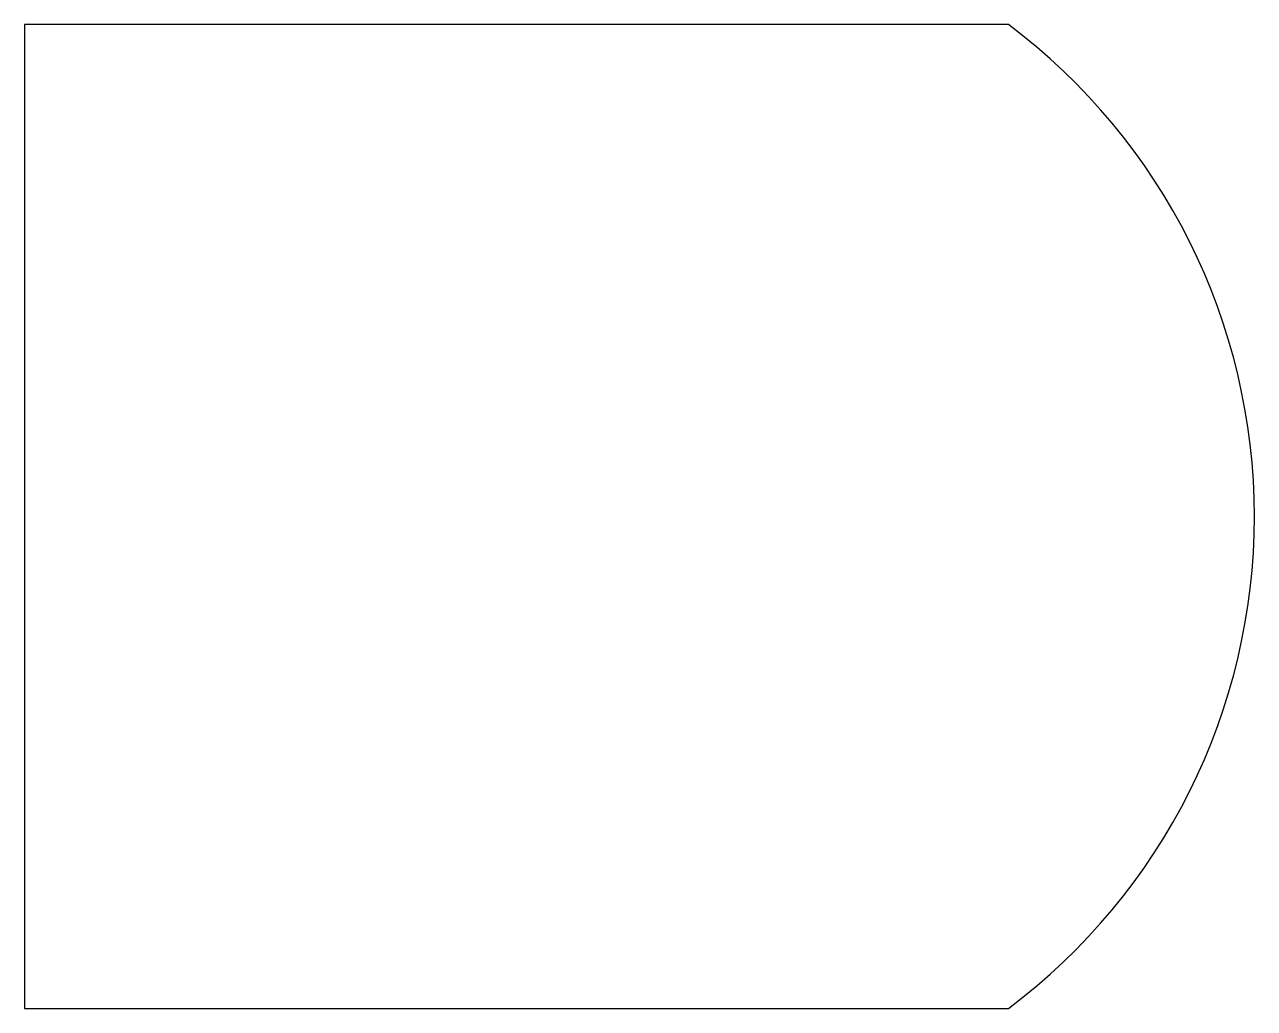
# Model space of a CAD drawing. Header units: inches. Extents: x 0 to 25, y 0 to 20.
import ezdxf

# ---------------------------------------------------------------- set-up
doc = ezdxf.new("R2010")
doc.units = ezdxf.units.IN

msp = doc.modelspace()

# ---------------------------------------------------------------- linework, layer by layer
msp.add_lwpolyline([(0, 0), (20, 0, 0.5), (20, 20), (0, 20)], format="xyb", close=True)

doc.saveas('drawing.dxf')
